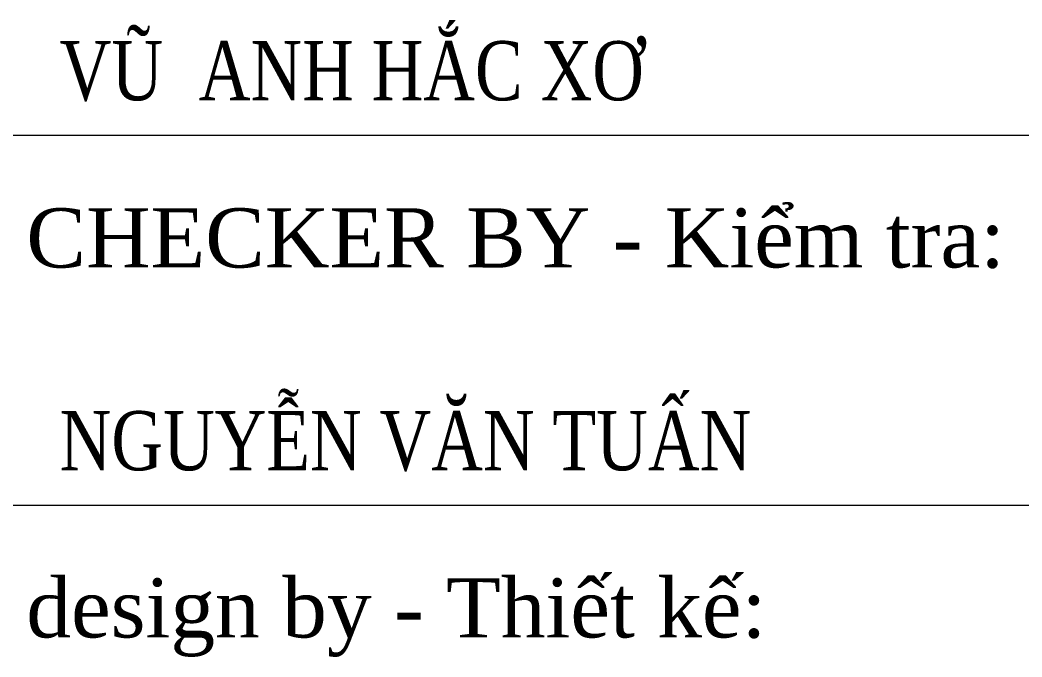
# Model space of a CAD drawing. Header units: inches. Extents: x 315041 to 662841, y -45540 to -35018.
# Drawn here: x 332202.11 to 332232.57, y -36552.43 to -36533.06 of the extents above; entities that cross this region are included whole.
import ezdxf

# ---------------------------------------------------------------- set-up
doc = ezdxf.new("R2010")
doc.units = ezdxf.units.IN
doc.header["$MEASUREMENT"] = 0
doc.layers.add('BAO KHUNG', color=31, linetype='Continuous')
doc.layers.add('Cover text', color=7, linetype='Continuous', true_color=0x52370f)
doc.layers.add('S-Hatch', color=8, linetype='Continuous', lineweight=9)
doc.styles.add('ST3', font='times.ttf', dxfattribs={"width": 0.8})

# ---------------------------------------------------------------- blocks, each defined once
blk = doc.blocks.new('A$C75D82031')
at = {"layer": 'S-Hatch'}
for p, q in [((285.801, 44.56), (213.954, 44.56)), ((285.801, 33.31), (213.954, 33.31))]:
    blk.add_line(p, q, dxfattribs=at)
at = {"layer": 'BAO KHUNG', "color": 7, "linetype": 'Continuous', "style": 'ST3'}
for s, p in [('CHECKER BY - Kiểm tra:', (216.863, 40.547)), ('design by - Thiết kế:', (216.863, 29.297))]:
    blk.add_text(s, height=1.8, dxfattribs=at).set_placement(p)
at = {"layer": 'Cover text', "linetype": 'Continuous', "style": 'ST3', "width": 0.8}
for s, p in [('VŨ  ANH HẮC XƠ', (217.877, 45.631)), ('NGUYỄN VĂN TUẤN', (217.877, 34.381))]:
    blk.add_text(s, height=1.8, dxfattribs=at).set_placement(p)

msp = doc.modelspace()

# ---------------------------------------------------------------- block references
at = {"color": 1}
msp.add_blockref('A$C75D82031', (331985.4423, -36581.1298), dxfattribs=at)

doc.saveas('drawing.dxf')
